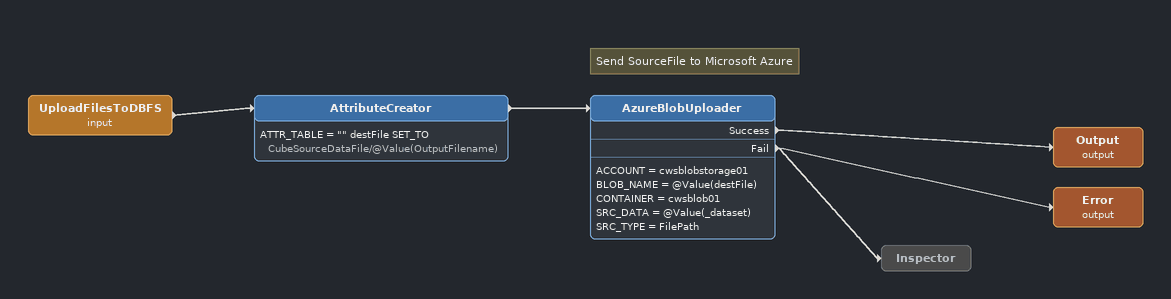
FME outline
UploadFilesToDBFS (input)
    -> AttributeCreator
AttributeCreator
    ATTR_TABLE = "" destFile SET_TO CubeSourceDataFile/@Value(OutputFilename)
    -> AzureBlobUploader
Note: Send SourceFile to Microsoft Azure
AzureBlobUploader
    ACCOUNT = cwsblobstorage01
    BLOB_NAME = @Value(destFile)
    CONTAINER = cwsblob01
    SRC_DATA = @Value(_dataset)
    SRC_TYPE = FilePath
    Success -> Output (output)
    Fail -> Error (output)
    Fail -> Inspector
Output (output)
Error (output)
Inspector [off]
